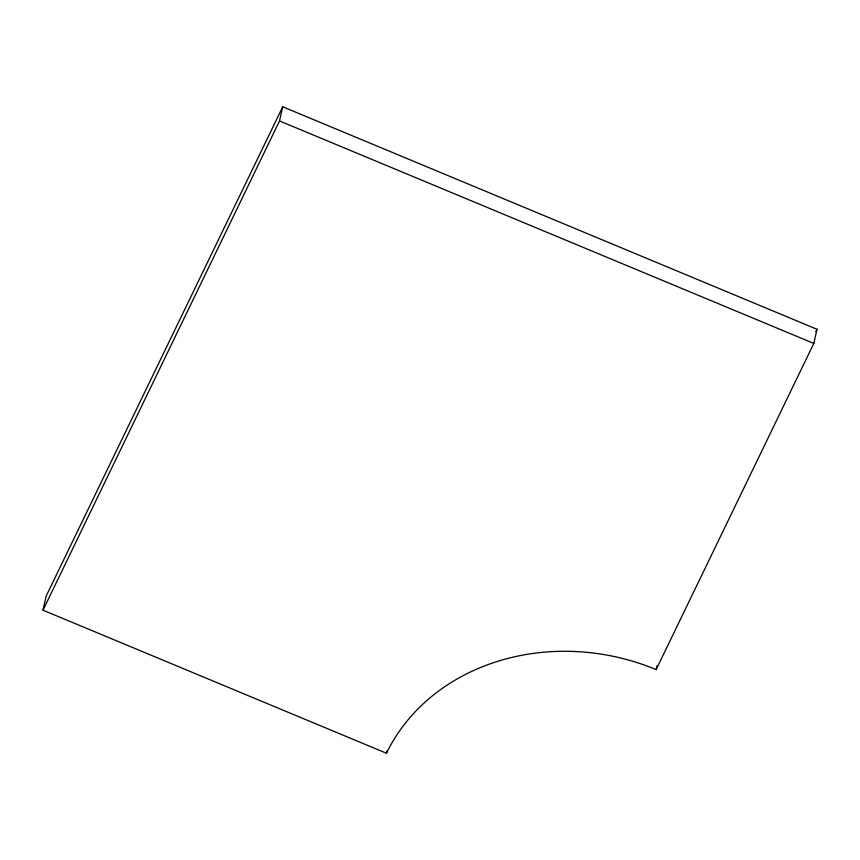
<?xml version="1.0" encoding="UTF-8"?>
<svg xmlns="http://www.w3.org/2000/svg" width="860" height="860" viewBox="0 0 860 860"><rect width="100%" height="100%" fill="white"/><g stroke="black" fill="none" stroke-linecap="round" stroke-linejoin="round"><path stroke-width="1.29" d="M43 610.192L46.193 596.034L282.714 106.769L817 329.272L813.807 343.43L656.126 669.607A207.722 179.976 12.7 0 0 386.473 753.231L43 610.192L279.521 120.938L282.714 106.769M386.473 753.231L387.054 750.651M656.126 669.607L656.997 665.747M815.828 331.68L817 329.272M279.521 120.938L813.807 343.43"/></g></svg>
